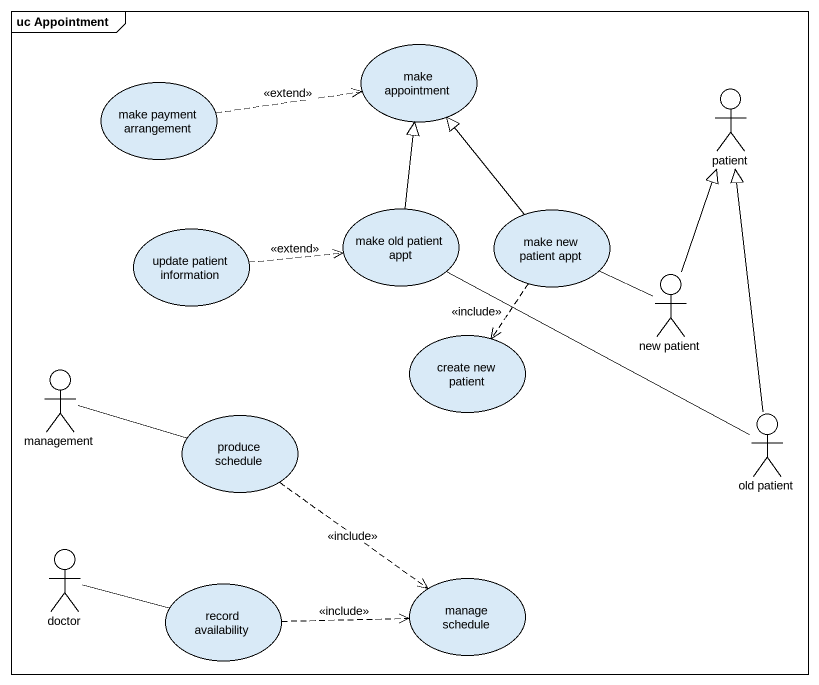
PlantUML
@startuml
mainframe uc Appointment
usecase "make payment arrangement" as make_payment_arrangement
usecase "make appointment" as make_appointment
actor patient
usecase "update patient information" as update_patient_information
usecase "make old patient appt" as make_old_patient_appt
usecase "make new patient appt" as make_new_patient_appt
actor "new patient" as new_patient
usecase "create new patient" as create_new_patient
actor management
usecase "produce schedule" as produce_schedule
actor "old patient" as old_patient
actor doctor
usecase "record availability" as record_availability
usecase "manage schedule" as manage_schedule
make_payment_arrangement .right.> make_appointment : <<extend>>
update_patient_information .right.> make_old_patient_appt : <<extend>>
make_old_patient_appt -up-|> make_appointment
make_new_patient_appt -up-|> make_appointment
make_new_patient_appt ..> create_new_patient : <<include>>
new_patient -up-|> patient
new_patient -up- make_new_patient_appt
management -right- produce_schedule
produce_schedule ..> manage_schedule : <<include>>
old_patient -up-|> patient
old_patient -left- make_old_patient_appt
doctor -right- record_availability
record_availability .right.> manage_schedule : <<include>>
@enduml
